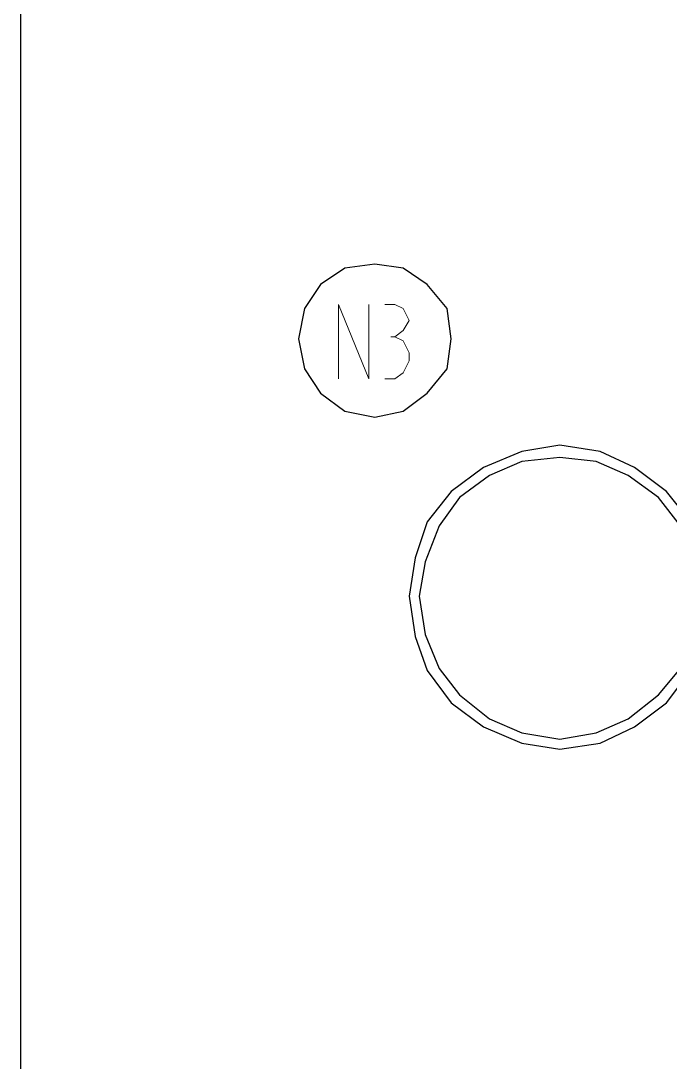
# Model space of a CAD drawing. Header units: millimetres. Extents: x 20 to 821, y 1 to 1134.
# Drawn here: x 20.2 to 78.3, y 62.7 to 155.8 of the extents above; entities that cross this region are included whole.
import ezdxf

# ---------------------------------------------------------------- set-up
doc = ezdxf.new("R2010")
doc.units = ezdxf.units.MM
doc.layers.add('1', color=7, linetype='Continuous')

msp = doc.modelspace()

# ---------------------------------------------------------------- linework, layer by layer
at = {"layer": '1', "color": 0, "lineweight": 25}
for points in [[(20.16, 1133.601732), (821.16, 1133.601732), (821.16, 0.501732), (20.16, 0.501732), (20.16, 1133.601732)], [(80.1, 111.021732), (77.94, 113.721732), (75.06, 115.881732), (72, 117.321732), (68.4, 117.861732), (64.98, 117.321732), (61.56, 115.881732), (58.68, 113.721732), (56.52, 111.021732), (55.44, 107.781732), (54.9, 104.361732), (55.44, 100.761732), (56.52, 97.701732), (58.68, 94.821732), (61.56, 92.661732), (64.98, 91.221732), (68.4, 90.681732), (72, 91.221732), (75.06, 92.661732), (77.94, 94.821732), (80.1, 97.701732)], [(79.2, 110.661732), (77.22, 113.181732), (74.52, 115.161732), (71.64, 116.421732), (68.4, 116.781732), (64.98, 116.421732), (62.1, 115.161732), (59.4, 113.181732), (57.6, 110.661732), (56.34, 107.421732), (55.8, 104.361732), (56.34, 100.941732), (57.6, 97.881732), (59.4, 95.541732), (62.1, 93.381732), (64.98, 92.121732), (68.4, 91.581732), (71.64, 92.121732), (74.52, 93.381732), (77.22, 95.541732), (79.2, 97.881732)]]:
    msp.add_lwpolyline(points, dxfattribs=at)
at = {"layer": '1', "color": 1, "lineweight": 25}
msp.add_lwpolyline([(58.68, 127.401732), (58.32, 130.101732), (56.52, 132.261732), (54.36, 133.701732), (51.84, 134.061732), (49.14, 133.701732), (46.98, 132.261732), (45.54, 130.101732), (45, 127.401732), (45.54, 124.701732), (46.98, 122.541732), (49.14, 120.921732), (51.84, 120.381732), (54.36, 120.921732), (56.52, 122.541732), (58.32, 124.701732), (58.68, 127.401732)], dxfattribs=at)
at = {"layer": '1', "color": 0, "lineweight": 9}
for points in [[(48.6, 123.801732), (48.6, 130.461732), (51.3, 123.801732), (51.3, 130.461732)], [(52.74, 130.461732), (53.64, 130.461732)], [(53.64, 127.581732), (54.36, 128.121732), (54.9, 129.021732), (54.36, 130.101732), (53.64, 130.461732)], [(53.64, 127.581732), (53.28, 127.581732)], [(54.9, 126.141732), (54.36, 127.221732), (53.64, 127.581732)], [(54.9, 126.141732), (54.9, 125.421732)], [(53.64, 123.801732), (54.36, 124.341732), (54.9, 125.421732)], [(53.64, 123.801732), (52.74, 123.801732)]]:
    msp.add_lwpolyline(points, dxfattribs=at)

doc.saveas('drawing.dxf')
